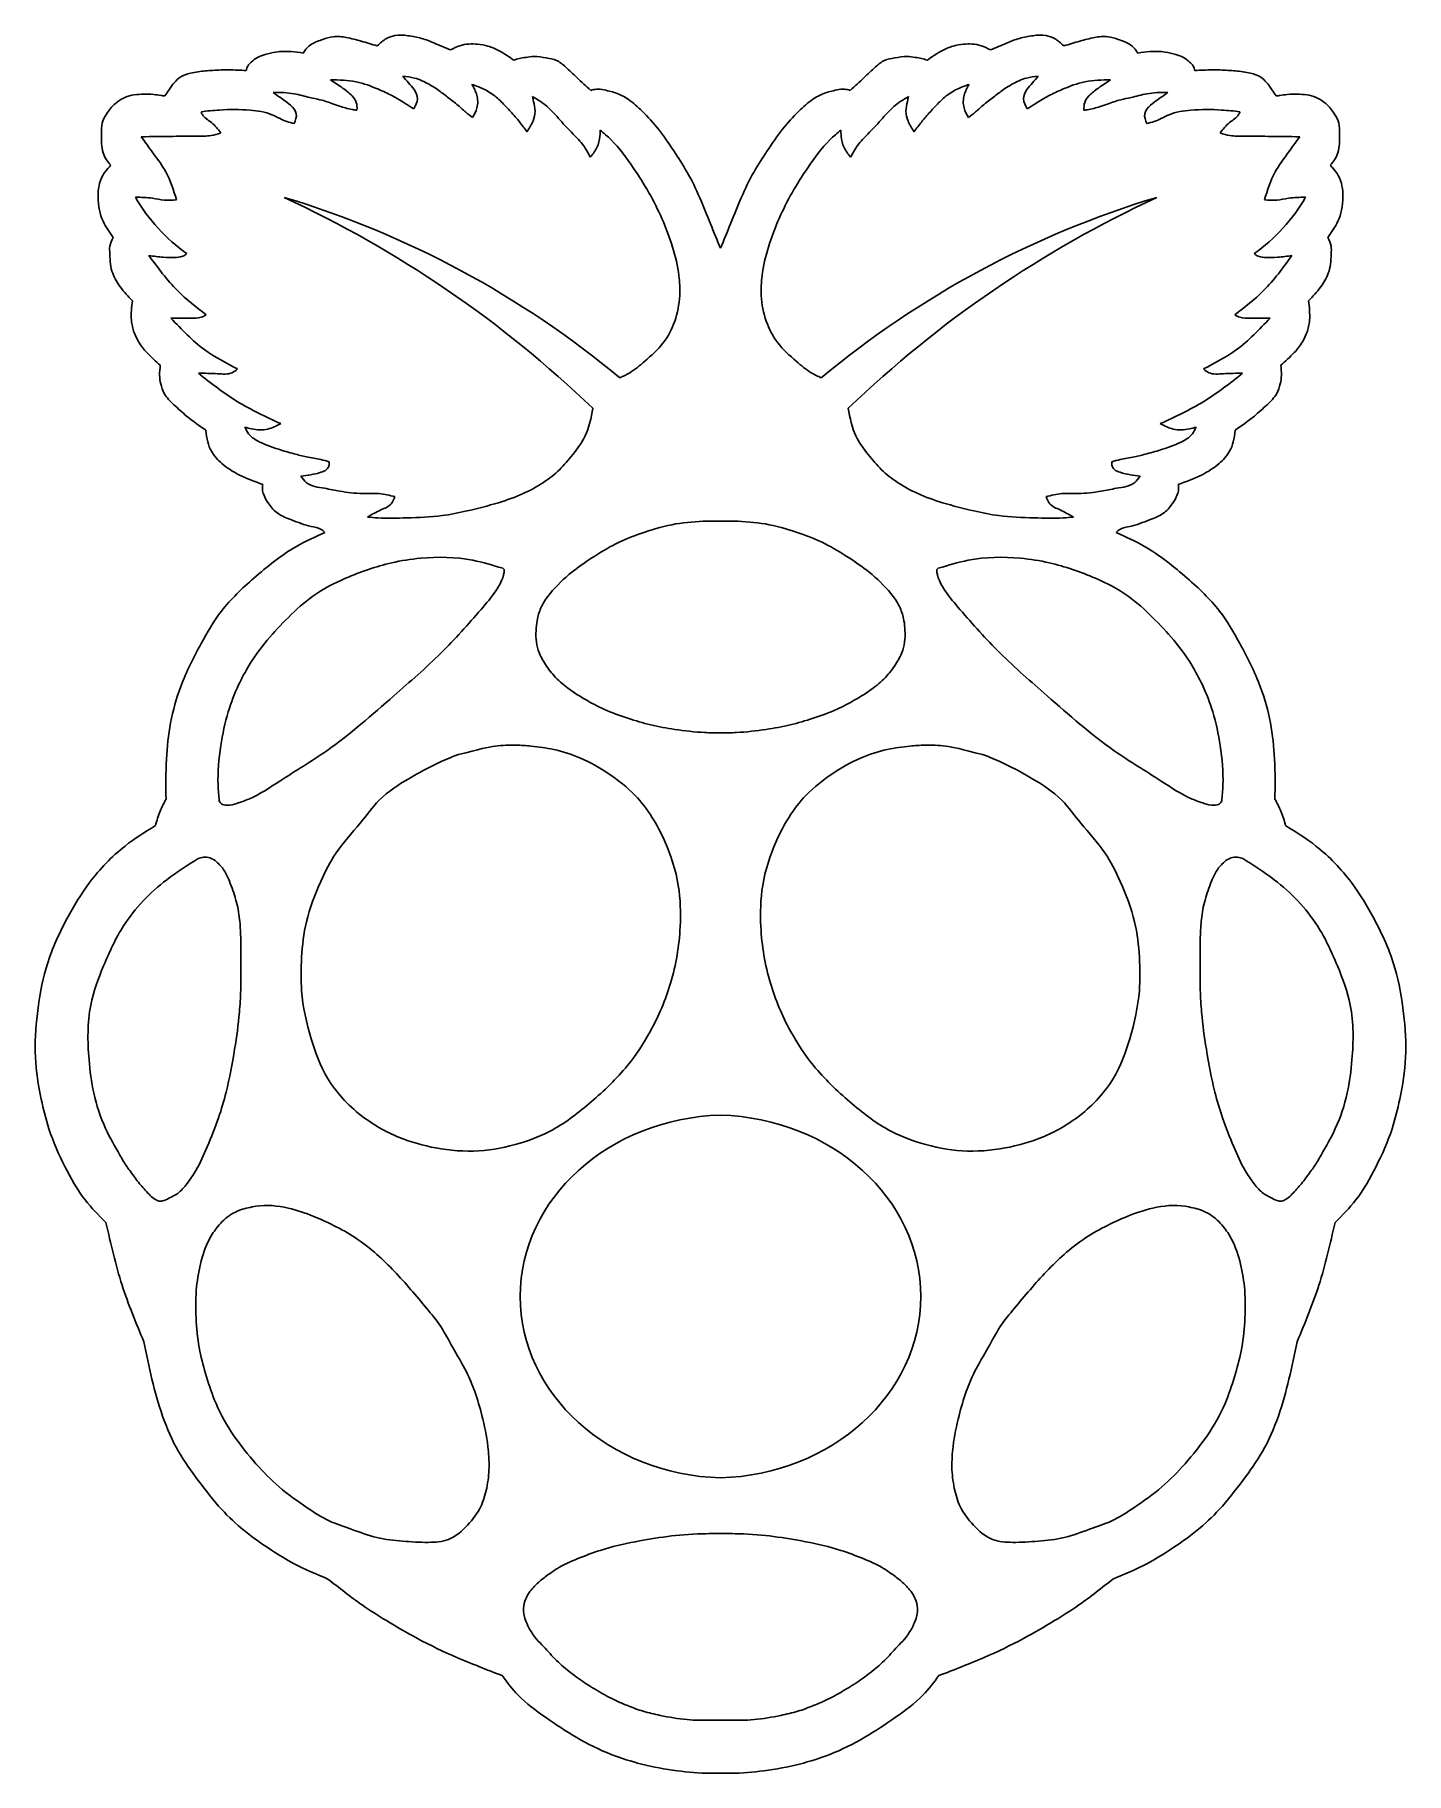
# Model space of a CAD drawing. Header units: millimetres. Extents: x 6 to 197, y 11 to 252.
import ezdxf

# ---------------------------------------------------------------- set-up
doc = ezdxf.new("R2010")
doc.units = ezdxf.units.MM

msp = doc.modelspace()

# ---------------------------------------------------------------- linework, layer by layer
at = {"color": 1}
for centre, radius, start, end in [((41.93, 242.21), 24.86, 209.9965, 234.6031), ((-25.09, 86.91), 157.42, 46.1652, 65.1506), ((2.86, 102.79), 132.59, 50.2212, 73.2528), ((200.53, 102.79), 132.59, 106.7472, 129.7788), ((228.48, 86.91), 157.42, 114.8494, 133.8348), ((161.46, 242.21), 24.86, 305.3969, 330.0035)]:
    msp.add_arc(centre, radius, start, end, dxfattribs=at)
msp.add_ellipse((102.71, 77.08), major_axis=(-28.84, 0), ratio=0.874343, start_param=4.747714, end_param=7.818656, dxfattribs=at)
at = {"color": 1, "extrusion": (0, 0, -1)}
msp.add_ellipse((100.68, 77.08), major_axis=(28.84, 0), ratio=0.874343, start_param=4.747714, end_param=7.818656, dxfattribs=at)
at = {"color": 1}
for points, knots in [([(54, 250.8), (53.25, 251.02), (51.82, 251.45), (49.8, 252), (47.96, 252.21), (46.38, 251.69), (45.05, 251.24), (44.15, 250.5), (43.82, 250), (43.7, 249.81)], [0, 0, 0, 0, 23.446536, 44.519833, 63.030721, 77.809436, 93.781141, 105.015187, 111.787752, 111.787752, 111.787752, 111.787752]), ([(64.16, 250.25), (63.43, 250.56), (62.1, 251.12), (60.16, 251.91), (58.3, 252.25), (56.63, 252.38), (55.11, 251.84), (54.4, 251.18), (54, 250.8)], [0, 0, 0, 0, 23.808843, 43.406122, 62.380073, 80.549752, 92.872912, 109.378842, 109.378842, 109.378842, 109.378842]), ([(139.23, 250.25), (139.96, 250.56), (141.29, 251.12), (143.23, 251.91), (145.09, 252.25), (146.76, 252.38), (148.28, 251.84), (148.99, 251.18), (149.39, 250.8)], [0, 0, 0, 0, 23.808843, 43.406122, 62.380073, 80.549752, 92.872912, 109.378842, 109.378842, 109.378842, 109.378842]), ([(149.39, 250.8), (150.14, 251.02), (151.57, 251.45), (153.58, 252), (155.43, 252.21), (157.01, 251.69), (158.34, 251.24), (159.23, 250.5), (159.57, 250), (159.69, 249.81)], [0, 0, 0, 0, 23.446536, 44.519833, 63.030721, 77.809436, 93.781141, 105.015187, 111.787752, 111.787752, 111.787752, 111.787752]), ([(43.7, 249.81), (43.14, 249.89), (41.88, 250.07), (40.09, 250.05), (38.55, 249.63), (37.34, 249.27), (36.57, 248.65), (35.97, 248.05), (35.83, 247.6), (35.77, 247.38)], [0, 0, 0, 0, 16.872634, 38.000902, 53.153185, 64.635188, 75.32279, 82.644687, 89.437832, 89.437832, 89.437832, 89.437832]), ([(72.95, 248.83), (72.3, 249.29), (71.18, 250.07), (69.47, 250.81), (68.02, 251.06), (66.7, 251.11), (65.4, 250.86), (64.59, 250.46), (64.16, 250.25)], [0, 0, 0, 0, 23.822945, 40.894517, 55.362763, 67.622874, 80.329731, 94.641526, 94.641526, 94.641526, 94.641526]), ([(83.68, 244.63), (83.02, 245.21), (81.82, 246.29), (80.34, 247.77), (78.97, 248.9), (77.39, 249.13), (75.97, 249.44), (74.71, 249.22), (73.77, 249.08), (73.21, 248.91), (72.95, 248.83)], [0, 0, 0, 0, 26.284772, 48.303166, 63.493931, 77.74492, 95.499148, 106.646387, 115.808511, 124.025831, 124.025831, 124.025831, 124.025831]), ([(119.71, 244.63), (120.37, 245.21), (121.57, 246.29), (123.05, 247.77), (124.42, 248.9), (126, 249.13), (127.42, 249.44), (128.68, 249.22), (129.62, 249.08), (130.18, 248.91), (130.44, 248.83)], [0, 0, 0, 0, 26.284772, 48.303166, 63.493931, 77.74492, 95.499148, 106.646387, 115.808511, 124.025831, 124.025831, 124.025831, 124.025831]), ([(130.44, 248.83), (131.09, 249.29), (132.21, 250.07), (133.92, 250.81), (135.37, 251.06), (136.68, 251.11), (137.99, 250.86), (138.8, 250.46), (139.23, 250.25)], [0, 0, 0, 0, 23.822945, 40.894517, 55.362763, 67.622874, 80.329731, 94.641526, 94.641526, 94.641526, 94.641526]), ([(159.69, 249.81), (160.25, 249.89), (161.5, 250.07), (163.3, 250.05), (164.83, 249.63), (166.04, 249.27), (166.81, 248.65), (167.42, 248.05), (167.56, 247.6), (167.62, 247.38)], [0, 0, 0, 0, 16.872634, 38.000902, 53.153185, 64.635188, 75.32279, 82.644687, 89.437832, 89.437832, 89.437832, 89.437832]), ([(24.46, 243.85), (24.64, 244.12), (25.07, 244.77), (25.75, 245.67), (26.68, 246.64), (27.9, 246.98), (29.41, 247.28), (31.2, 247.43), (33.43, 247.51), (34.98, 247.42), (35.77, 247.38)], [0, 0, 0, 0, 9.846653, 23.13482, 34.028137, 49.333816, 59.932495, 80.434315, 103.142811, 126.805897, 126.805897, 126.805897, 126.805897]), ([(59.07, 242.07), (59.32, 242.52), (59.8, 243.4), (59.18, 244.75), (58.34, 245.67), (57.81, 246.28), (57.54, 246.58)], [0, 0, 0, 0, 14.624942, 28.273687, 40.588683, 52.562736, 52.562736, 52.562736, 52.562736]), ([(57.54, 246.58), (58.09, 246.53), (59.38, 246.41), (60.9, 245.65), (62.38, 244.79), (63.6, 243.77), (65.02, 242.76), (66.16, 241.69), (66.91, 241.11), (67.23, 240.86)], [0, 0, 0, 0, 16.461362, 38.609626, 50.064835, 67.793167, 86.191364, 102.283384, 114.521728, 114.521728, 114.521728, 114.521728]), ([(145.85, 246.58), (145.3, 246.53), (144.01, 246.41), (142.49, 245.65), (141.01, 244.79), (139.79, 243.77), (138.37, 242.76), (137.23, 241.69), (136.48, 241.11), (136.16, 240.86)], [0, 0, 0, 0, 16.461362, 38.609626, 50.064835, 67.793167, 86.191364, 102.283384, 114.521728, 114.521728, 114.521728, 114.521728]), ([(144.32, 242.07), (144.07, 242.52), (143.59, 243.4), (144.21, 244.75), (145.05, 245.67), (145.58, 246.28), (145.85, 246.58)], [0, 0, 0, 0, 14.624942, 28.273687, 40.588683, 52.562736, 52.562736, 52.562736, 52.562736]), ([(178.92, 243.85), (178.74, 244.12), (178.32, 244.77), (177.64, 245.67), (176.71, 246.64), (175.49, 246.98), (173.98, 247.28), (172.18, 247.43), (169.96, 247.51), (168.41, 247.42), (167.62, 247.38)], [0, 0, 0, 0, 9.846653, 23.13482, 34.028137, 49.333816, 59.932495, 80.434315, 103.142811, 126.805897, 126.805897, 126.805897, 126.805897]), ([(16.96, 234.25), (16.76, 234.49), (16.32, 235), (15.82, 236), (15.64, 237.24), (15.68, 238.61), (15.63, 240.06), (16.42, 241.52), (17.37, 242.72), (18.64, 243.56), (19.89, 244.01), (21.36, 244.11), (22.71, 244.11), (23.79, 243.93), (24.29, 243.87), (24.46, 243.85)], [0, 0, 0, 0, 9.328243, 20.295643, 33.00904, 46.184558, 61.72861, 75.452404, 94.788141, 107.222779, 120.750295, 133.931515, 151.18352, 161.282257, 166.502529, 166.502529, 166.502529, 166.502529]), ([(42.46, 240.02), (42.64, 240.48), (43, 241.42), (42.03, 242.57), (41.01, 243.28), (40.19, 243.85), (39.7, 244.23), (39.54, 244.35)], [0, 0, 0, 0, 13.74787, 28.287063, 39.629113, 51.876047, 58.140243, 58.140243, 58.140243, 58.140243]), ([(39.54, 244.35), (40.52, 244.34), (42.25, 244.31), (44.37, 243.65), (46.22, 243.34), (47.84, 242.73), (49.33, 242.25), (50.43, 241.97), (50.97, 241.9), (51.18, 241.88)], [0, 0, 0, 0, 29.276127, 51.743087, 66.032027, 85.590471, 103.364481, 112.993185, 119.595889, 119.595889, 119.595889, 119.595889]), ([(51.18, 241.88), (51.19, 242.25), (51.19, 242.98), (50.4, 244.08), (49.37, 244.82), (48.33, 245.53), (47.76, 245.91), (47.48, 246.1)], [0, 0, 0, 0, 10.894133, 21.44722, 38.765344, 49.031491, 59.214556, 59.214556, 59.214556, 59.214556]), ([(47.48, 246.1), (48.69, 246.07), (50.99, 246.02), (53.82, 244.95), (56.1, 243.92), (57.69, 242.92), (58.68, 242.31), (59.07, 242.07)], [0, 0, 0, 0, 35.901993, 68.473579, 89.974218, 110.841437, 124.709699, 124.709699, 124.709699, 124.709699]), ([(67.23, 240.86), (67.48, 241.29), (68.02, 242.24), (67.97, 243.97), (67.42, 244.97), (67.16, 245.45)], [0, 0, 0, 0, 14.745049, 32.416431, 48.663054, 48.663054, 48.663054, 48.663054]), ([(67.16, 245.45), (67.71, 245.25), (68.91, 244.82), (70.54, 243.78), (71.89, 242.36), (72.75, 241.43), (73.18, 240.97)], [0, 0, 0, 0, 17.655072, 38.062848, 57.231322, 76.199281, 76.199281, 76.199281, 76.199281]), ([(101.69, 222.7), (101.22, 223.82), (100.25, 226.16), (98.84, 229.76), (97.2, 233.2), (95.14, 236.29), (93.21, 239.21), (91.04, 241.55), (89.15, 243.28), (87.33, 244.28), (85.8, 244.63), (84.54, 244.87), (83.93, 244.7), (83.68, 244.63)], [8.34978, 8.34978, 8.34978, 8.34978, 44.897673, 84.240516, 124.503832, 158.733227, 195.433432, 229.425235, 254.268706, 271.931031, 290.953014, 301.578089, 309.540605, 309.540605, 309.540605, 309.540605]), ([(101.69, 222.7), (102.16, 223.82), (103.14, 226.16), (104.55, 229.76), (106.18, 233.2), (108.24, 236.29), (110.18, 239.21), (112.35, 241.55), (114.24, 243.28), (116.06, 244.28), (117.59, 244.63), (118.85, 244.87), (119.45, 244.7), (119.71, 244.63)], [8.34978, 8.34978, 8.34978, 8.34978, 44.897673, 84.240516, 124.503832, 158.733227, 195.433432, 229.425235, 254.268706, 271.931031, 290.953014, 301.578089, 309.540605, 309.540605, 309.540605, 309.540605]), ([(136.23, 245.45), (135.68, 245.25), (134.48, 244.82), (132.85, 243.78), (131.5, 242.36), (130.64, 241.43), (130.21, 240.97)], [0, 0, 0, 0, 17.655072, 38.062848, 57.231322, 76.199281, 76.199281, 76.199281, 76.199281]), ([(136.16, 240.86), (135.91, 241.29), (135.37, 242.24), (135.42, 243.97), (135.97, 244.97), (136.23, 245.45)], [0, 0, 0, 0, 14.745049, 32.416431, 48.663054, 48.663054, 48.663054, 48.663054]), ([(155.91, 246.1), (154.7, 246.07), (152.4, 246.02), (149.56, 244.95), (147.29, 243.92), (145.7, 242.92), (144.71, 242.31), (144.32, 242.07)], [0, 0, 0, 0, 35.901993, 68.473579, 89.974218, 110.841437, 124.709699, 124.709699, 124.709699, 124.709699]), ([(152.2, 241.88), (152.2, 242.25), (152.19, 242.98), (152.99, 244.08), (154.02, 244.82), (155.06, 245.53), (155.62, 245.91), (155.91, 246.1)], [0, 0, 0, 0, 10.894133, 21.44722, 38.765344, 49.031491, 59.214556, 59.214556, 59.214556, 59.214556]), ([(163.85, 244.35), (162.87, 244.34), (161.14, 244.31), (159.02, 243.65), (157.16, 243.34), (155.55, 242.73), (154.06, 242.25), (152.96, 241.97), (152.42, 241.9), (152.2, 241.88)], [0, 0, 0, 0, 29.276127, 51.743087, 66.032027, 85.590471, 103.364481, 112.993185, 119.595889, 119.595889, 119.595889, 119.595889]), ([(160.93, 240.02), (160.75, 240.48), (160.39, 241.42), (161.36, 242.57), (162.38, 243.28), (163.2, 243.85), (163.69, 244.23), (163.85, 244.35)], [0, 0, 0, 0, 13.74787, 28.287063, 39.629113, 51.876047, 58.140243, 58.140243, 58.140243, 58.140243]), ([(186.43, 234.25), (186.63, 234.49), (187.07, 235), (187.57, 236), (187.74, 237.24), (187.7, 238.61), (187.76, 240.06), (186.96, 241.52), (186.02, 242.72), (184.75, 243.56), (183.5, 244.01), (182.03, 244.11), (180.68, 244.11), (179.6, 243.93), (179.1, 243.87), (178.92, 243.85)], [0, 0, 0, 0, 9.328243, 20.295643, 33.00904, 46.184558, 61.72861, 75.452404, 94.788141, 107.222779, 120.750295, 133.931515, 151.18352, 161.282257, 166.502529, 166.502529, 166.502529, 166.502529]), ([(29.51, 241.66), (30.36, 241.75), (32.63, 241.99), (35.93, 242), (39.18, 241.52), (41.02, 240.34), (42.11, 240.1), (42.46, 240.02)], [0, 0, 0, 0, 25.642085, 68.434266, 99.360385, 122.121516, 132.743811, 132.743811, 132.743811, 132.743811]), ([(32.26, 238.71), (31.86, 239.22), (31.12, 240.18), (29.84, 240.87), (29.56, 241.53), (29.51, 241.66)], [0, 0, 0, 0, 19.535073, 36.275644, 40.714199, 40.714199, 40.714199, 40.714199]), ([(74.8, 238.87), (75.11, 239.36), (75.66, 240.24), (76.05, 241.74), (75.74, 242.86), (75.63, 243.55), (75.59, 243.77)], [0, 0, 0, 0, 17.40101, 30.97681, 44.892924, 51.752116, 51.752116, 51.752116, 51.752116]), ([(75.59, 243.77), (76.29, 243.34), (77.74, 242.45), (79.4, 240.45), (81.08, 238.68), (82.68, 237.09), (83.31, 235.89), (83.6, 235.33)], [0, 0, 0, 0, 24.631372, 50.570359, 77.025753, 98.382618, 117.41193, 117.41193, 117.41193, 117.41193]), ([(127.8, 243.77), (127.09, 243.34), (125.65, 242.45), (123.99, 240.45), (122.3, 238.68), (120.71, 237.09), (120.08, 235.89), (119.78, 235.33)], [0, 0, 0, 0, 24.631372, 50.570359, 77.025753, 98.382618, 117.41193, 117.41193, 117.41193, 117.41193]), ([(128.59, 238.87), (128.28, 239.36), (127.73, 240.24), (127.34, 241.74), (127.65, 242.86), (127.76, 243.55), (127.8, 243.77)], [0, 0, 0, 0, 17.40101, 30.97681, 44.892924, 51.752116, 51.752116, 51.752116, 51.752116]), ([(173.88, 241.66), (173.03, 241.75), (170.76, 241.99), (167.45, 242), (164.21, 241.52), (162.37, 240.34), (161.28, 240.1), (160.93, 240.02)], [0, 0, 0, 0, 25.642085, 68.434266, 99.360385, 122.121516, 132.743811, 132.743811, 132.743811, 132.743811]), ([(171.12, 238.71), (171.52, 239.22), (172.27, 240.18), (173.55, 240.87), (173.83, 241.53), (173.88, 241.66)], [0, 0, 0, 0, 19.535073, 36.275644, 40.714199, 40.714199, 40.714199, 40.714199]), ([(73.18, 240.97), (73.37, 240.74), (73.93, 240.05), (74.45, 239.34), (74.8, 238.87)], [0, 0, 0, 0, 8.872638, 26.528413, 26.528413, 26.528413, 26.528413]), ([(83.6, 235.33), (83.94, 235.77), (84.61, 236.64), (84.96, 238.01), (84.96, 238.83), (84.96, 239.11)], [0, 0, 0, 0, 16.559885, 32.608627, 41.094087, 41.094087, 41.094087, 41.094087]), ([(84.96, 239.11), (85.48, 238.67), (87.26, 237.16), (89.44, 234.12), (91.8, 230.47), (93.64, 226.78), (95.09, 222.94), (95.98, 219.33), (96.12, 215.82), (95.53, 212.58), (93.85, 209.36), (91.43, 207.2), (89.42, 205.52), (88.16, 204.91), (87.7, 204.69)], [0, 0, 0, 0, 20.437769, 70.073334, 111.079016, 150.999669, 193.367967, 234.027623, 261.811704, 298.181118, 331.904215, 368.383589, 394.579166, 410.116392, 410.116392, 410.116392, 410.116392]), ([(118.43, 239.11), (117.91, 238.67), (116.13, 237.16), (113.94, 234.12), (111.59, 230.47), (109.75, 226.78), (108.3, 222.94), (107.41, 219.33), (107.26, 215.82), (107.86, 212.58), (109.54, 209.36), (111.96, 207.2), (113.97, 205.52), (115.22, 204.91), (115.69, 204.69)], [0, 0, 0, 0, 20.437769, 70.073334, 111.079016, 150.999669, 193.367967, 234.027623, 261.811704, 298.181118, 331.904215, 368.383589, 394.579166, 410.116392, 410.116392, 410.116392, 410.116392]), ([(119.78, 235.33), (119.45, 235.77), (118.78, 236.64), (118.43, 238.01), (118.43, 238.83), (118.43, 239.11)], [0, 0, 0, 0, 16.559885, 32.608627, 41.094087, 41.094087, 41.094087, 41.094087]), ([(130.21, 240.97), (130.02, 240.74), (129.46, 240.05), (128.94, 239.34), (128.59, 238.87)], [0, 0, 0, 0, 8.872638, 26.528413, 26.528413, 26.528413, 26.528413]), ([(21.2, 238.18), (22.68, 238.2), (25.25, 238.23), (28.47, 238.28), (30.72, 238.24), (31.81, 238.57), (32.26, 238.71)], [0, 0, 0, 0, 44.308415, 77.106458, 96.94874, 111.083343, 111.083343, 111.083343, 111.083343]), ([(26.11, 229.41), (25.69, 230.75), (24.96, 233.06), (22.93, 235.79), (21.77, 237.39), (21.2, 238.18)], [0, 0, 0, 0, 41.787166, 71.841465, 101.198932, 101.198932, 101.198932, 101.198932]), ([(182.18, 238.18), (180.71, 238.2), (178.13, 238.23), (174.91, 238.28), (172.67, 238.24), (171.58, 238.57), (171.12, 238.71)], [0, 0, 0, 0, 44.308415, 77.106458, 96.94874, 111.083343, 111.083343, 111.083343, 111.083343]), ([(177.28, 229.41), (177.7, 230.75), (178.43, 233.06), (180.46, 235.79), (181.61, 237.39), (182.18, 238.18)], [0, 0, 0, 0, 41.787166, 71.841465, 101.198932, 101.198932, 101.198932, 101.198932]), ([(17.3, 224.19), (16.78, 224.92), (15.93, 226.08), (15.33, 228.05), (15.16, 229.72), (15.26, 231.36), (15.72, 232.76), (16.45, 233.62), (16.83, 234.09), (16.96, 234.25)], [0, 0, 0, 0, 26.624439, 42.78473, 61.058353, 76.717488, 91.934005, 104.16683, 110.246018, 110.246018, 110.246018, 110.246018]), ([(186.09, 224.19), (186.61, 224.92), (187.45, 226.08), (188.06, 228.05), (188.23, 229.72), (188.12, 231.36), (187.67, 232.76), (186.94, 233.62), (186.56, 234.09), (186.43, 234.25)], [0, 0, 0, 0, 26.624439, 42.78473, 61.058353, 76.717488, 91.934005, 104.16683, 110.246018, 110.246018, 110.246018, 110.246018]), ([(20.4, 229.78), (21.19, 229.77), (22.53, 229.75), (24.41, 229.28), (25.53, 229.37), (26.11, 229.41)], [0, 0, 0, 0, 23.726639, 40.086987, 57.365862, 57.365862, 57.365862, 57.365862]), ([(182.99, 229.78), (182.19, 229.77), (180.86, 229.75), (178.98, 229.28), (177.86, 229.37), (177.28, 229.41)], [0, 0, 0, 0, 23.726639, 40.086987, 57.365862, 57.365862, 57.365862, 57.365862]), ([(19.97, 215.39), (19.39, 216), (18.3, 217.15), (17.27, 218.9), (16.85, 220.51), (16.86, 221.78), (16.74, 223.08), (17.1, 223.8), (17.3, 224.19)], [0, 0, 0, 0, 25.304034, 47.211034, 60.162338, 74.653289, 85.289984, 98.289189, 98.289189, 98.289189, 98.289189]), ([(183.42, 215.39), (184, 216), (185.09, 217.15), (186.11, 218.9), (186.54, 220.51), (186.52, 221.78), (186.65, 223.08), (186.29, 223.8), (186.09, 224.19)], [0, 0, 0, 0, 25.304034, 47.211034, 60.162338, 74.653289, 85.289984, 98.289189, 98.289189, 98.289189, 98.289189]), ([(22.27, 221.68), (22.94, 221.59), (24.2, 221.41), (25.84, 221.35), (27.03, 221.52), (27.43, 221.86), (27.53, 221.95)], [0, 0, 0, 0, 19.967966, 38.230159, 49.898907, 53.926717, 53.926717, 53.926717, 53.926717]), ([(30.23, 213.45), (28.85, 214.51), (25.79, 216.86), (23.52, 219.98), (22.27, 221.68)], [0, 0, 0, 0, 52.217624, 115.056826, 115.056826, 115.056826, 115.056826]), ([(173.15, 213.45), (174.54, 214.51), (177.6, 216.86), (179.87, 219.98), (181.11, 221.68)], [0, 0, 0, 0, 52.217624, 115.056826, 115.056826, 115.056826, 115.056826]), ([(181.11, 221.68), (180.45, 221.59), (179.19, 221.41), (177.54, 221.35), (176.36, 221.52), (175.96, 221.86), (175.86, 221.95)], [0, 0, 0, 0, 19.967966, 38.230159, 49.898907, 53.926717, 53.926717, 53.926717, 53.926717]), ([(23.85, 206.43), (23.2, 207), (22.08, 207.97), (20.87, 209.54), (20.1, 211.05), (19.79, 212.58), (19.81, 214.06), (19.92, 214.96), (19.97, 215.39)], [0, 0, 0, 0, 25.824401, 44.50885, 58.972628, 76.372024, 90.412459, 103.451959, 103.451959, 103.451959, 103.451959]), ([(179.54, 206.43), (180.19, 207), (181.31, 207.97), (182.52, 209.54), (183.29, 211.05), (183.6, 212.58), (183.57, 214.06), (183.47, 214.96), (183.42, 215.39)], [0, 0, 0, 0, 25.824401, 44.50885, 58.972628, 76.372024, 90.412459, 103.451959, 103.451959, 103.451959, 103.451959]), ([(25.33, 212.98), (26.21, 212.99), (27.59, 213), (29.32, 212.93), (30, 213.32), (30.23, 213.45)], [0, 0, 0, 0, 26.586217, 41.964961, 49.867276, 49.867276, 49.867276, 49.867276]), ([(34.57, 205.92), (33, 206.74), (29.52, 208.55), (26.82, 211.41), (25.33, 212.98)], [0, 0, 0, 0, 52.616704, 116.999699, 116.999699, 116.999699, 116.999699]), ([(168.82, 205.92), (170.38, 206.74), (173.87, 208.55), (176.57, 211.41), (178.06, 212.98)], [0, 0, 0, 0, 52.616704, 116.999699, 116.999699, 116.999699, 116.999699]), ([(178.06, 212.98), (177.18, 212.99), (175.79, 213), (174.07, 212.93), (173.39, 213.32), (173.15, 213.45)], [0, 0, 0, 0, 26.586217, 41.964961, 49.867276, 49.867276, 49.867276, 49.867276]), ([(30.19, 197.4), (29.27, 198.04), (27.71, 199.14), (25.81, 200.87), (24.39, 202.27), (23.9, 203.78), (23.68, 205.11), (23.79, 205.97), (23.85, 206.43)], [0, 0, 0, 0, 33.335683, 56.95661, 77.598361, 91.839206, 103.849728, 117.690992, 117.690992, 117.690992, 117.690992]), ([(29.15, 205.32), (30.02, 205.32), (31.56, 205.33), (33.56, 205.09), (34.33, 205.73), (34.57, 205.92)], [0, 0, 0, 0, 26.679659, 46.916343, 55.873026, 55.873026, 55.873026, 55.873026]), ([(40.58, 198.33), (38.52, 199.28), (34.43, 201.16), (30.9, 203.94), (29.15, 205.32)], [0, 0, 0, 0, 67.888208, 134.416884, 134.416884, 134.416884, 134.416884]), ([(162.81, 198.33), (164.87, 199.28), (168.96, 201.16), (172.49, 203.94), (174.24, 205.32)], [0, 0, 0, 0, 67.888208, 134.416884, 134.416884, 134.416884, 134.416884]), ([(174.24, 205.32), (173.37, 205.32), (171.83, 205.33), (169.83, 205.09), (169.05, 205.73), (168.82, 205.92)], [0, 0, 0, 0, 26.679659, 46.916343, 55.873026, 55.873026, 55.873026, 55.873026]), ([(173.2, 197.4), (174.11, 198.04), (175.67, 199.14), (177.58, 200.87), (179, 202.27), (179.49, 203.78), (179.71, 205.11), (179.6, 205.97), (179.54, 206.43)], [0, 0, 0, 0, 33.335683, 56.95661, 77.598361, 91.839206, 103.849728, 117.690992, 117.690992, 117.690992, 117.690992]), ([(83.94, 200.46), (83.7, 199.13), (83.27, 196.77), (81.23, 194.09), (79.38, 191.85), (77.03, 190.03), (74.18, 188.47), (70.58, 187.21), (66.8, 186.25), (62.56, 185.37), (58.41, 185.24), (54.94, 185.15), (53.12, 185.3), (52.63, 185.35)], [0, 0, 0, 0, 39.877447, 71.032414, 99.007271, 127.210655, 159.365371, 196.152307, 241.333563, 276.409834, 325.616022, 365.711087, 380.395736, 380.395736, 380.395736, 380.395736]), ([(119.45, 200.46), (119.69, 199.13), (120.12, 196.77), (122.16, 194.09), (124.01, 191.85), (126.36, 190.03), (129.21, 188.47), (132.81, 187.21), (136.59, 186.25), (140.83, 185.37), (144.98, 185.24), (148.45, 185.15), (150.27, 185.3), (150.76, 185.35)], [0, 0, 0, 0, 39.877447, 71.032414, 99.007271, 127.210655, 159.365371, 196.152307, 241.333563, 276.409834, 325.616022, 365.711087, 380.395736, 380.395736, 380.395736, 380.395736]), ([(35.6, 197.85), (35.91, 197.76), (36.93, 197.45), (38.73, 197.37), (39.99, 198.02), (40.58, 198.33)], [0, 0, 0, 0, 9.694477, 32.077682, 51.628561, 51.628561, 51.628561, 51.628561]), ([(167.79, 197.85), (167.48, 197.76), (166.46, 197.45), (164.65, 197.37), (163.4, 198.02), (162.81, 198.33)], [0, 0, 0, 0, 9.694477, 32.077682, 51.628561, 51.628561, 51.628561, 51.628561]), ([(38.08, 189.87), (36.96, 190.28), (34.95, 191.02), (32.49, 192.57), (31, 194.19), (30.36, 195.86), (30.25, 196.86), (30.19, 197.4)], [0, 0, 0, 0, 35.822426, 63.991375, 86.546743, 100.438504, 116.742434, 116.742434, 116.742434, 116.742434]), ([(47.31, 193.02), (46.93, 193.14), (45.9, 193.45), (44.24, 193.68), (42.27, 194.16), (39.97, 194.84), (37.78, 195.6), (36.13, 196.72), (35.75, 197.52), (35.6, 197.85)], [0, 0, 0, 0, 11.964025, 32.325606, 50.016581, 72.741209, 104.291079, 119.730161, 130.459377, 130.459377, 130.459377, 130.459377]), ([(156.07, 193.02), (156.46, 193.14), (157.49, 193.45), (159.14, 193.68), (161.11, 194.16), (163.42, 194.84), (165.6, 195.6), (167.26, 196.72), (167.63, 197.52), (167.79, 197.85)], [0, 0, 0, 0, 11.964025, 32.325606, 50.016581, 72.741209, 104.291079, 119.730161, 130.459377, 130.459377, 130.459377, 130.459377]), ([(165.31, 189.87), (166.43, 190.28), (168.44, 191.02), (170.9, 192.57), (172.39, 194.19), (173.03, 195.86), (173.14, 196.86), (173.2, 197.4)], [0, 0, 0, 0, 35.822426, 63.991375, 86.546743, 100.438504, 116.742434, 116.742434, 116.742434, 116.742434]), ([(43.39, 191.02), (43.84, 191.08), (44.78, 191.2), (45.98, 191.49), (46.96, 191.85), (47.34, 192.48), (47.32, 192.87), (47.31, 193.02)], [0, 0, 0, 0, 13.692898, 28.37493, 37.243029, 44.09122, 48.622621, 48.622621, 48.622621, 48.622621]), ([(56.44, 188.19), (55.72, 188.37), (54.25, 188.72), (51.66, 188.54), (49.11, 188.87), (46.55, 189.4), (44.37, 189.65), (43.61, 190.7), (43.39, 191.02)], [0, 0, 0, 0, 22.165751, 45.233597, 77.07468, 98.676479, 125.49406, 136.72269, 136.72269, 136.72269, 136.72269]), ([(146.94, 188.19), (147.67, 188.37), (149.14, 188.72), (151.72, 188.54), (154.28, 188.87), (156.84, 189.4), (159.02, 189.65), (159.78, 190.7), (160, 191.02)], [0, 0, 0, 0, 22.165751, 45.233597, 77.07468, 98.676479, 125.49406, 136.72269, 136.72269, 136.72269, 136.72269]), ([(160, 191.02), (159.55, 191.08), (158.61, 191.2), (157.41, 191.49), (156.42, 191.85), (156.05, 192.48), (156.07, 192.87), (156.07, 193.02)], [0, 0, 0, 0, 13.692898, 28.37493, 37.243029, 44.09122, 48.622621, 48.622621, 48.622621, 48.622621]), ([(46.7, 183.22), (46.52, 183.39), (45.99, 183.87), (44.26, 184.06), (42.36, 184.9), (40.16, 185.65), (38.94, 187.05), (38.28, 188.23), (37.99, 189.16), (38.05, 189.64), (38.08, 189.87)], [0, 0, 0, 0, 7.411832, 21.126565, 49.98465, 70.525617, 89.294301, 103.820231, 111.181871, 118.055021, 118.055021, 118.055021, 118.055021]), ([(156.68, 183.22), (156.87, 183.39), (157.39, 183.87), (159.13, 184.06), (161.03, 184.9), (163.23, 185.65), (164.45, 187.05), (165.11, 188.23), (165.4, 189.16), (165.34, 189.64), (165.31, 189.87)], [0, 0, 0, 0, 7.411832, 21.126565, 49.98465, 70.525617, 89.294301, 103.820231, 111.181871, 118.055021, 118.055021, 118.055021, 118.055021]), ([(52.63, 185.35), (53.23, 185.7), (54.3, 186.32), (55.96, 186.92), (56.3, 187.82), (56.44, 188.19)], [0, 0, 0, 0, 21.24916, 37.572113, 49.085438, 49.085438, 49.085438, 49.085438]), ([(150.76, 185.35), (150.15, 185.7), (149.09, 186.32), (147.43, 186.92), (147.09, 187.82), (146.94, 188.19)], [0, 0, 0, 0, 21.24916, 37.572113, 49.085438, 49.085438, 49.085438, 49.085438]), ([(101.69, 184.78), (100.86, 184.82), (98.68, 184.77), (94.83, 184.44), (90.85, 183.19), (87.1, 181.74), (83.93, 179.79), (80.74, 177.59), (78.39, 175.31), (76.81, 173.14), (76.23, 171.32), (76.06, 169.94), (76.01, 168.35), (76.32, 166.71), (77.24, 165), (78.56, 163.18), (80.58, 161.43), (82.95, 159.95), (85.73, 158.47), (88.74, 157.41), (92.02, 156.42), (95.58, 155.78), (98.83, 155.41), (100.95, 155.37), (101.69, 155.36)], [7.439268, 7.439268, 7.439268, 7.439268, 32.553949, 76.426901, 121.309153, 159.040823, 197.59641, 231.262311, 274.13736, 295.991678, 313.617257, 327.324396, 343.328399, 359.245699, 378.698377, 401.220033, 426.456837, 458.258786, 484.99893, 520.664988, 553.551505, 587.757788, 629.155368, 651.428372, 651.428372, 651.428372, 651.428372]), ([(101.69, 184.78), (102.53, 184.82), (104.71, 184.77), (108.56, 184.44), (112.54, 183.19), (116.29, 181.74), (119.46, 179.79), (122.65, 177.59), (125, 175.31), (126.58, 173.14), (127.16, 171.32), (127.33, 169.94), (127.38, 168.35), (127.07, 166.71), (126.15, 165), (124.83, 163.18), (122.81, 161.43), (120.44, 159.95), (117.65, 158.47), (114.65, 157.41), (111.37, 156.42), (107.81, 155.78), (104.56, 155.41), (102.44, 155.37), (101.69, 155.36)], [7.439268, 7.439268, 7.439268, 7.439268, 32.553949, 76.426901, 121.309153, 159.040823, 197.59641, 231.262311, 274.13736, 295.991678, 313.617257, 327.324396, 343.328399, 359.245699, 378.698377, 401.220033, 426.456837, 458.258786, 484.99893, 520.664988, 553.551505, 587.757788, 629.155368, 651.428372, 651.428372, 651.428372, 651.428372]), ([(46.7, 183.22), (45.37, 182.61), (41.78, 180.97), (37.03, 177.14), (32.35, 172.74), (29.26, 167.42), (26.68, 162.3), (25.14, 156.84), (24.59, 151.56), (24.62, 148.02), (24.64, 146.17)], [0, 0, 0, 0, 43.848875, 117.944031, 181.879978, 235.084909, 301.256877, 353.611622, 404.32386, 459.849492, 459.849492, 459.849492, 459.849492]), ([(156.68, 183.22), (158.02, 182.61), (161.6, 180.97), (166.36, 177.14), (171.04, 172.74), (174.13, 167.42), (176.71, 162.3), (178.25, 156.84), (178.8, 151.56), (178.76, 148.02), (178.74, 146.17)], [0, 0, 0, 0, 43.848875, 117.944031, 181.879978, 235.084909, 301.256877, 353.611622, 404.32386, 459.849492, 459.849492, 459.849492, 459.849492]), ([(71.43, 178.24), (70.05, 178.66), (66.35, 179.77), (61.05, 179.9), (55.1, 178.93), (50.03, 177.2), (45.11, 174.68), (41.66, 171.49), (38.65, 168.33), (36.34, 165.16), (34.54, 161.8), (33.1, 158.07), (32.14, 153.39), (31.73, 149.21), (31.98, 146.65), (32.05, 145.91)], [1.094461, 1.094461, 1.094461, 1.094461, 44.252849, 116.854668, 157.341268, 224.860888, 276.620503, 321.755722, 364.824752, 407.682451, 439.042192, 478.835447, 527.047731, 582.043102, 604.140284, 604.140284, 604.140284, 604.140284]), ([(131.96, 178.24), (133.34, 178.66), (137.04, 179.77), (142.34, 179.9), (148.29, 178.93), (153.36, 177.2), (158.28, 174.68), (161.72, 171.49), (164.74, 168.33), (167.05, 165.16), (168.84, 161.8), (170.29, 158.07), (171.25, 153.39), (171.66, 149.21), (171.41, 146.65), (171.34, 145.91)], [1.094461, 1.094461, 1.094461, 1.094461, 44.252849, 116.854668, 157.341268, 224.860888, 276.620503, 321.755722, 364.824752, 407.682451, 439.042192, 478.835447, 527.047731, 582.043102, 604.140284, 604.140284, 604.140284, 604.140284]), ([(32.05, 145.91), (32.13, 145.77), (32.36, 145.38), (33.35, 145.25), (34.61, 145.6), (37.19, 146.49), (41.22, 149.25), (48.32, 153.46), (55.48, 159.85), (62.84, 166.19), (67.35, 171.26), (70.17, 174.55), (71.11, 176.14), (71.48, 177.02), (71.6, 177.59), (71.7, 178.05), (71.51, 178.19), (71.43, 178.24)], [0, 0, 0, 0, 4.833379, 13.071058, 26.727039, 44.775322, 94.329698, 172.074237, 292.501837, 380.906272, 463.163672, 496.142486, 510.183162, 518.828628, 524.081778, 528.458375, 531.026902, 531.026902, 531.026902, 531.026902]), ([(171.34, 145.91), (171.26, 145.77), (171.03, 145.38), (170.04, 145.25), (168.78, 145.6), (166.2, 146.49), (162.17, 149.25), (155.06, 153.46), (147.91, 159.85), (140.55, 166.19), (136.04, 171.26), (133.22, 174.55), (132.28, 176.14), (131.9, 177.02), (131.79, 177.59), (131.69, 178.05), (131.88, 178.19), (131.96, 178.24)], [0, 0, 0, 0, 4.833379, 13.071058, 26.727039, 44.775322, 94.329698, 172.074237, 292.501837, 380.906272, 463.163672, 496.142486, 510.183162, 518.828628, 524.081778, 528.458375, 531.026902, 531.026902, 531.026902, 531.026902]), ([(65.28, 152.35), (64.24, 151.99), (61.92, 151), (58.2, 148.99), (54.32, 146.47), (51.45, 142.45), (48.22, 139.05), (45.89, 134.3), (43.99, 129.48), (43.42, 124.3), (43.32, 118.81), (44.6, 113.13), (46.89, 106.91), (51.33, 102.13), (56.72, 99.07), (62.34, 97.49), (68.08, 97.04), (73.6, 98.13), (79, 100.27), (83.92, 104.15), (88.66, 108.63), (92.36, 114.28), (95.12, 120.75), (96.27, 127.69), (96.07, 134.44), (94.05, 140.76), (90.73, 146.25), (86.28, 149.76), (82.45, 151.93), (78.78, 153.11), (75.74, 153.53), (73.03, 153.72), (70.28, 153.6), (68.28, 153.14), (65.28, 152.35)], [64.839638, 64.839638, 64.839638, 64.839638, 97.744854, 139.815801, 192.305522, 233.888264, 286.895306, 332.142571, 391.4881, 441.166111, 487.734763, 555.5813, 614.644497, 684.395872, 745.83024, 798.510591, 858.572014, 916.818032, 965.779344, 1031.555646, 1103.091287, 1160.675118, 1232.841135, 1312.464204, 1369.739087, 1433.720411, 1509.767741, 1558.006362, 1602.105785, 1641.270309, 1672.894588, 1693.775988, 1722.819135, 1755.052356, 1755.052356, 1755.052356, 1755.052356]), ([(138.11, 152.35), (139.15, 151.99), (141.47, 151), (145.19, 148.99), (149.07, 146.47), (151.94, 142.45), (155.17, 139.05), (157.5, 134.3), (159.4, 129.48), (159.97, 124.3), (160.06, 118.81), (158.79, 113.13), (156.5, 106.91), (152.06, 102.13), (146.67, 99.07), (141.05, 97.49), (135.31, 97.04), (129.79, 98.13), (124.38, 100.27), (119.47, 104.15), (114.73, 108.63), (111.02, 114.28), (108.27, 120.75), (107.12, 127.69), (107.32, 134.44), (109.33, 140.76), (112.66, 146.25), (117.11, 149.76), (120.94, 151.93), (124.61, 153.11), (127.65, 153.53), (130.36, 153.72), (133.11, 153.6), (135.1, 153.14), (138.11, 152.35)], [64.839638, 64.839638, 64.839638, 64.839638, 97.744854, 139.815801, 192.305522, 233.888264, 286.895306, 332.142571, 391.4881, 441.166111, 487.734763, 555.5813, 614.644497, 684.395872, 745.83024, 798.510591, 858.572014, 916.818032, 965.779344, 1031.555646, 1103.091287, 1160.675118, 1232.841135, 1312.464204, 1369.739087, 1433.720411, 1509.767741, 1558.006362, 1602.105785, 1641.270309, 1672.894588, 1693.775988, 1722.819135, 1755.052356, 1755.052356, 1755.052356, 1755.052356]), ([(24.64, 146.17), (24.35, 145.62), (23.72, 144.45), (23.36, 143.17), (23.17, 142.49)], [0, 0, 0, 0, 18.415444, 39.76178, 39.76178, 39.76178, 39.76178]), ([(178.74, 146.17), (179.04, 145.62), (179.67, 144.45), (180.03, 143.17), (180.22, 142.49)], [0, 0, 0, 0, 18.415444, 39.76178, 39.76178, 39.76178, 39.76178]), ([(23.17, 142.49), (21.72, 141.59), (18.28, 139.45), (14.06, 135.01), (10.51, 129.18), (7.79, 123.1), (6.67, 116.51), (6.27, 110.37), (7.12, 105), (8.39, 99.86), (10.47, 95.17), (13.01, 90.66), (15.29, 88.37), (16.3, 87.35)], [0, 0, 0, 0, 50.949336, 121.478768, 180.918884, 255.356981, 319.616544, 380.272764, 439.237868, 481.792743, 538.663185, 592.909912, 635.483332, 635.483332, 635.483332, 635.483332]), ([(180.22, 142.49), (181.66, 141.59), (185.11, 139.45), (189.33, 135.01), (192.87, 129.18), (195.6, 123.1), (196.72, 116.51), (197.12, 110.37), (196.27, 105), (195, 99.86), (192.91, 95.17), (190.38, 90.66), (188.1, 88.37), (187.09, 87.35)], [0, 0, 0, 0, 50.949336, 121.478768, 180.918884, 255.356981, 319.616544, 380.272764, 439.237868, 481.792743, 538.663185, 592.909912, 635.483332, 635.483332, 635.483332, 635.483332]), ([(29.11, 137.91), (27.62, 136.97), (23.67, 134.48), (18.85, 129.5), (15.97, 123.19), (13.66, 117.04), (13.76, 110.92), (14.48, 105.15), (15.96, 100.64), (17.54, 97.93), (18.24, 96.72)], [0, 0, 0, 0, 52.704112, 140.19494, 202.431122, 260.00933, 335.511396, 382.40722, 434.614883, 476.407079, 476.407079, 476.407079, 476.407079]), ([(29.11, 137.91), (29.35, 137.99), (29.89, 138.16), (30.84, 138.06), (31.84, 137.39), (32.79, 136.3), (33.22, 135.31), (33.45, 134.79)], [0, 0, 0, 0, 7.508729, 17.072867, 27.37015, 42.806292, 59.697532, 59.697532, 59.697532, 59.697532]), ([(174.28, 137.91), (174.04, 137.99), (173.49, 138.16), (172.54, 138.06), (171.55, 137.39), (170.6, 136.3), (170.16, 135.31), (169.93, 134.79)], [0, 0, 0, 0, 7.508729, 17.072867, 27.37015, 42.806292, 59.697532, 59.697532, 59.697532, 59.697532]), ([(174.28, 137.91), (175.76, 136.97), (179.71, 134.48), (184.54, 129.5), (187.42, 123.19), (189.73, 117.04), (189.63, 110.92), (188.91, 105.15), (187.42, 100.64), (185.85, 97.93), (185.15, 96.72)], [0, 0, 0, 0, 52.704112, 140.19494, 202.431122, 260.00933, 335.511396, 382.40722, 434.614883, 476.407079, 476.407079, 476.407079, 476.407079]), ([(33.45, 134.79), (33.79, 133.92), (34.44, 132.2), (34.91, 129.57), (35.05, 126.75), (35.04, 123.46), (35.07, 119.98), (34.83, 115.86), (34.17, 111.12), (33.25, 106.21), (31.95, 101.68), (30.47, 98.09), (29.11, 94.95), (27.65, 92.83), (26.45, 91.4), (25.17, 90.79), (24.29, 90.35), (23.64, 90.3), (23.25, 90.5), (22.77, 90.77), (22.01, 91.56), (20.91, 92.75), (19.81, 94.31), (18.84, 95.6), (18.4, 96.42), (18.24, 96.72)], [0, 0, 0, 0, 27.926955, 55.072298, 79.812915, 112.525685, 153.71831, 184.293383, 236.144732, 297.157586, 334.113686, 377.225219, 413.790823, 436.055089, 454.562628, 468.544879, 478.155951, 484.105789, 487.035314, 491.167252, 500.428768, 519.590602, 539.986714, 557.718411, 567.880327, 567.880327, 567.880327, 567.880327]), ([(169.93, 134.79), (169.6, 133.92), (168.95, 132.2), (168.48, 129.57), (168.34, 126.75), (168.34, 123.46), (168.32, 119.98), (168.56, 115.86), (169.22, 111.12), (170.14, 106.21), (171.44, 101.68), (172.92, 98.09), (174.28, 94.95), (175.74, 92.83), (176.94, 91.4), (178.22, 90.79), (179.1, 90.35), (179.75, 90.3), (180.14, 90.5), (180.61, 90.77), (181.37, 91.56), (182.48, 92.75), (183.58, 94.31), (184.55, 95.6), (184.99, 96.42), (185.15, 96.72)], [0, 0, 0, 0, 27.926955, 55.072298, 79.812915, 112.525685, 153.71831, 184.293383, 236.144732, 297.157586, 334.113686, 377.225219, 413.790823, 436.055089, 454.562628, 468.544879, 478.155951, 484.105789, 487.035314, 491.167252, 500.428768, 519.590602, 539.986714, 557.718411, 567.880327, 567.880327, 567.880327, 567.880327]), ([(34.98, 89.11), (35.7, 89.31), (37.86, 89.9), (41.43, 89.58), (44.96, 88.34), (48.08, 86.92), (51.1, 85.26), (53.89, 83.04), (56.42, 80.59), (58.67, 78.06), (60.81, 75.48), (62.95, 72.93), (64.52, 69.8), (66.33, 66.92), (67.66, 63.73), (68.67, 60.27), (69.38, 56.75), (69.62, 53.35), (69.3, 50.52), (68.46, 47.67), (66.61, 45.22), (64.17, 43.07), (60.81, 42.85), (57.52, 43.07), (53.87, 43.44), (50.55, 44.73), (47.18, 45.81), (43.89, 47.95), (40.35, 50.45), (37, 53.9), (33.93, 57.7), (31.61, 61.8), (30.25, 65.84), (29.22, 69.61), (28.78, 73.65), (28.72, 77.72), (29.34, 81.6), (30.31, 84.64), (31.85, 86.94), (33.32, 88.37), (34.53, 88.91), (34.98, 89.11)], [0, 0, 0, 0, 22.106576, 66.915354, 104.378987, 134.407324, 169.647998, 207.421204, 240.80508, 275.397514, 308.901232, 341.364375, 374.739999, 413.66209, 443.338888, 477.909822, 521.743534, 550.762524, 579.923099, 606.88808, 638.363512, 671.493318, 699.965315, 735.629993, 771.600726, 809.064383, 841.836836, 877.493086, 926.028669, 971.704116, 1021.235101, 1072.380054, 1111.917835, 1148.65981, 1189.523603, 1233.394947, 1270.275309, 1307.195784, 1328.093409, 1352.716819, 1367.535081, 1367.535081, 1367.535081, 1367.535081]), ([(168.4, 89.11), (167.69, 89.31), (165.53, 89.9), (161.96, 89.58), (158.42, 88.34), (155.31, 86.92), (152.29, 85.26), (149.5, 83.04), (146.97, 80.59), (144.71, 78.06), (142.58, 75.48), (140.44, 72.93), (138.87, 69.8), (137.06, 66.92), (135.73, 63.73), (134.72, 60.27), (134.01, 56.75), (133.76, 53.35), (134.09, 50.52), (134.92, 47.67), (136.78, 45.22), (139.22, 43.07), (142.57, 42.85), (145.87, 43.07), (149.52, 43.44), (152.83, 44.73), (156.21, 45.81), (159.5, 47.95), (163.04, 50.45), (166.39, 53.9), (169.46, 57.7), (171.78, 61.8), (173.14, 65.84), (174.16, 69.61), (174.61, 73.65), (174.67, 77.72), (174.05, 81.6), (173.07, 84.64), (171.54, 86.94), (170.06, 88.37), (168.86, 88.91), (168.4, 89.11)], [0, 0, 0, 0, 22.106576, 66.915354, 104.378987, 134.407324, 169.647998, 207.421204, 240.80508, 275.397514, 308.901232, 341.364375, 374.739999, 413.66209, 443.338888, 477.909822, 521.743534, 550.762524, 579.923099, 606.88808, 638.363512, 671.493318, 699.965315, 735.629993, 771.600726, 809.064383, 841.836836, 877.493086, 926.028669, 971.704116, 1021.235101, 1072.380054, 1111.917835, 1148.65981, 1189.523603, 1233.394947, 1270.275309, 1307.195784, 1328.093409, 1352.716819, 1367.535081, 1367.535081, 1367.535081, 1367.535081]), ([(16.3, 87.35), (16.96, 84.42), (18.24, 78.75), (20.48, 73.38), (21.56, 70.79)], [0, 0, 0, 0, 90.099273, 174.112134, 174.112134, 174.112134, 174.112134]), ([(187.09, 87.35), (186.43, 84.42), (185.14, 78.75), (182.91, 73.38), (181.83, 70.79)], [0, 0, 0, 0, 90.099273, 174.112134, 174.112134, 174.112134, 174.112134]), ([(21.56, 70.79), (22.27, 67.3), (23.36, 62.05), (26.13, 55.6), (29.17, 51.42), (32.07, 47.65), (35.52, 44.39), (38.99, 42.01), (42.83, 39.61), (45.55, 38.49), (47.15, 37.83)], [0, 0, 0, 0, 106.483353, 160.541338, 208.906335, 261.027029, 303.155194, 350.731907, 386.996383, 438.797725, 438.797725, 438.797725, 438.797725]), ([(181.83, 70.79), (181.11, 67.3), (180.03, 62.05), (177.26, 55.6), (174.22, 51.42), (171.32, 47.65), (167.87, 44.39), (164.4, 42.01), (160.56, 39.61), (157.83, 38.49), (156.23, 37.83)], [0, 0, 0, 0, 106.483353, 160.541338, 208.906335, 261.027029, 303.155194, 350.731907, 386.996383, 438.797725, 438.797725, 438.797725, 438.797725]), ([(101.69, 44.13), (101.69, 44.13), (98.28, 44.17), (94.31, 43.79), (89.69, 43.02), (85.49, 42.08), (82.11, 40.77), (79.55, 39.7), (77.71, 38.43), (76.11, 37.16), (74.99, 35.9), (74.31, 34.43), (74.28, 33.17), (74.6, 32.03), (74.9, 31.41), (75.07, 31.05)], [4.791661, 4.791661, 4.791661, 4.791661, 33.360823, 78.770307, 123.844889, 174.084782, 207.237425, 232.587138, 257.194498, 273.847233, 293.984498, 307.168287, 321.641889, 330.520878, 342.390005, 342.390005, 342.390005, 342.390005]), ([(101.69, 44.13), (101.69, 44.13), (105.11, 44.17), (109.08, 43.79), (113.7, 43.02), (117.89, 42.08), (121.28, 40.77), (123.84, 39.7), (125.68, 38.43), (127.28, 37.16), (128.4, 35.9), (129.07, 34.43), (129.11, 33.17), (128.78, 32.03), (128.49, 31.41), (128.32, 31.05)], [4.791661, 4.791661, 4.791661, 4.791661, 33.360823, 78.770307, 123.844889, 174.084782, 207.237425, 232.587138, 257.194498, 273.847233, 293.984498, 307.168287, 321.641889, 330.520878, 342.390005, 342.390005, 342.390005, 342.390005]), ([(47.15, 37.83), (48.71, 36.6), (51.3, 34.52), (55.52, 31.86), (59.87, 29.33), (65.25, 26.77), (69.25, 25.22), (71.36, 24.41)], [0, 0, 0, 0, 59.493341, 99.618253, 149.319459, 210.39946, 278.106154, 278.106154, 278.106154, 278.106154]), ([(156.23, 37.83), (154.68, 36.6), (152.08, 34.52), (147.87, 31.86), (143.52, 29.33), (138.14, 26.77), (134.14, 25.22), (132.03, 24.41)], [0, 0, 0, 0, 59.493341, 99.618253, 149.319459, 210.39946, 278.106154, 278.106154, 278.106154, 278.106154]), ([(75.07, 31.05), (75.33, 30.6), (75.83, 29.73), (77.18, 28.41), (78.63, 26.7), (80.63, 24.97), (82.78, 23.41), (85.02, 22.05), (87.05, 20.96), (89.02, 20.14), (91, 19.38), (93.75, 18.79), (96.9, 18.19), (99.72, 18.2), (101.27, 18.23), (101.69, 18.24)], [0, 0, 0, 0, 15.515561, 29.840914, 56.470457, 82.780801, 108.806941, 136.09899, 161.425, 177.909211, 200.096004, 224.626677, 262.260167, 296.050591, 308.823258, 308.823258, 308.823258, 308.823258]), ([(128.32, 31.05), (128.06, 30.6), (127.56, 29.73), (126.21, 28.41), (124.75, 26.7), (122.76, 24.97), (120.61, 23.41), (118.37, 22.05), (116.34, 20.96), (114.36, 20.14), (112.39, 19.38), (109.64, 18.79), (106.49, 18.19), (103.67, 18.2), (102.12, 18.23), (101.69, 18.24)], [0, 0, 0, 0, 15.515561, 29.840914, 56.470457, 82.780801, 108.806941, 136.09899, 161.425, 177.909211, 200.096004, 224.626677, 262.260167, 296.050591, 308.823258, 308.823258, 308.823258, 308.823258]), ([(71.36, 24.41), (72.06, 23.47), (73.75, 21.22), (77.42, 18.55), (81.68, 15.7), (86.15, 13.46), (90.9, 11.99), (95.5, 11.14), (99.19, 10.82), (101.21, 10.86), (101.69, 10.88)], [0, 0, 0, 0, 35.021568, 83.914478, 134.858426, 189.114843, 233.026801, 283.469888, 329.313218, 343.946229, 343.946229, 343.946229, 343.946229]), ([(132.03, 24.41), (131.33, 23.47), (129.64, 21.22), (125.97, 18.55), (121.71, 15.7), (117.24, 13.46), (112.49, 11.99), (107.89, 11.14), (104.2, 10.82), (102.18, 10.86), (101.69, 10.88)], [0, 0, 0, 0, 35.021568, 83.914478, 134.858426, 189.114843, 233.026801, 283.469888, 329.313218, 343.946229, 343.946229, 343.946229, 343.946229])]:
    msp.add_open_spline(points, degree=3, knots=knots, dxfattribs=at)

doc.saveas('drawing.dxf')
